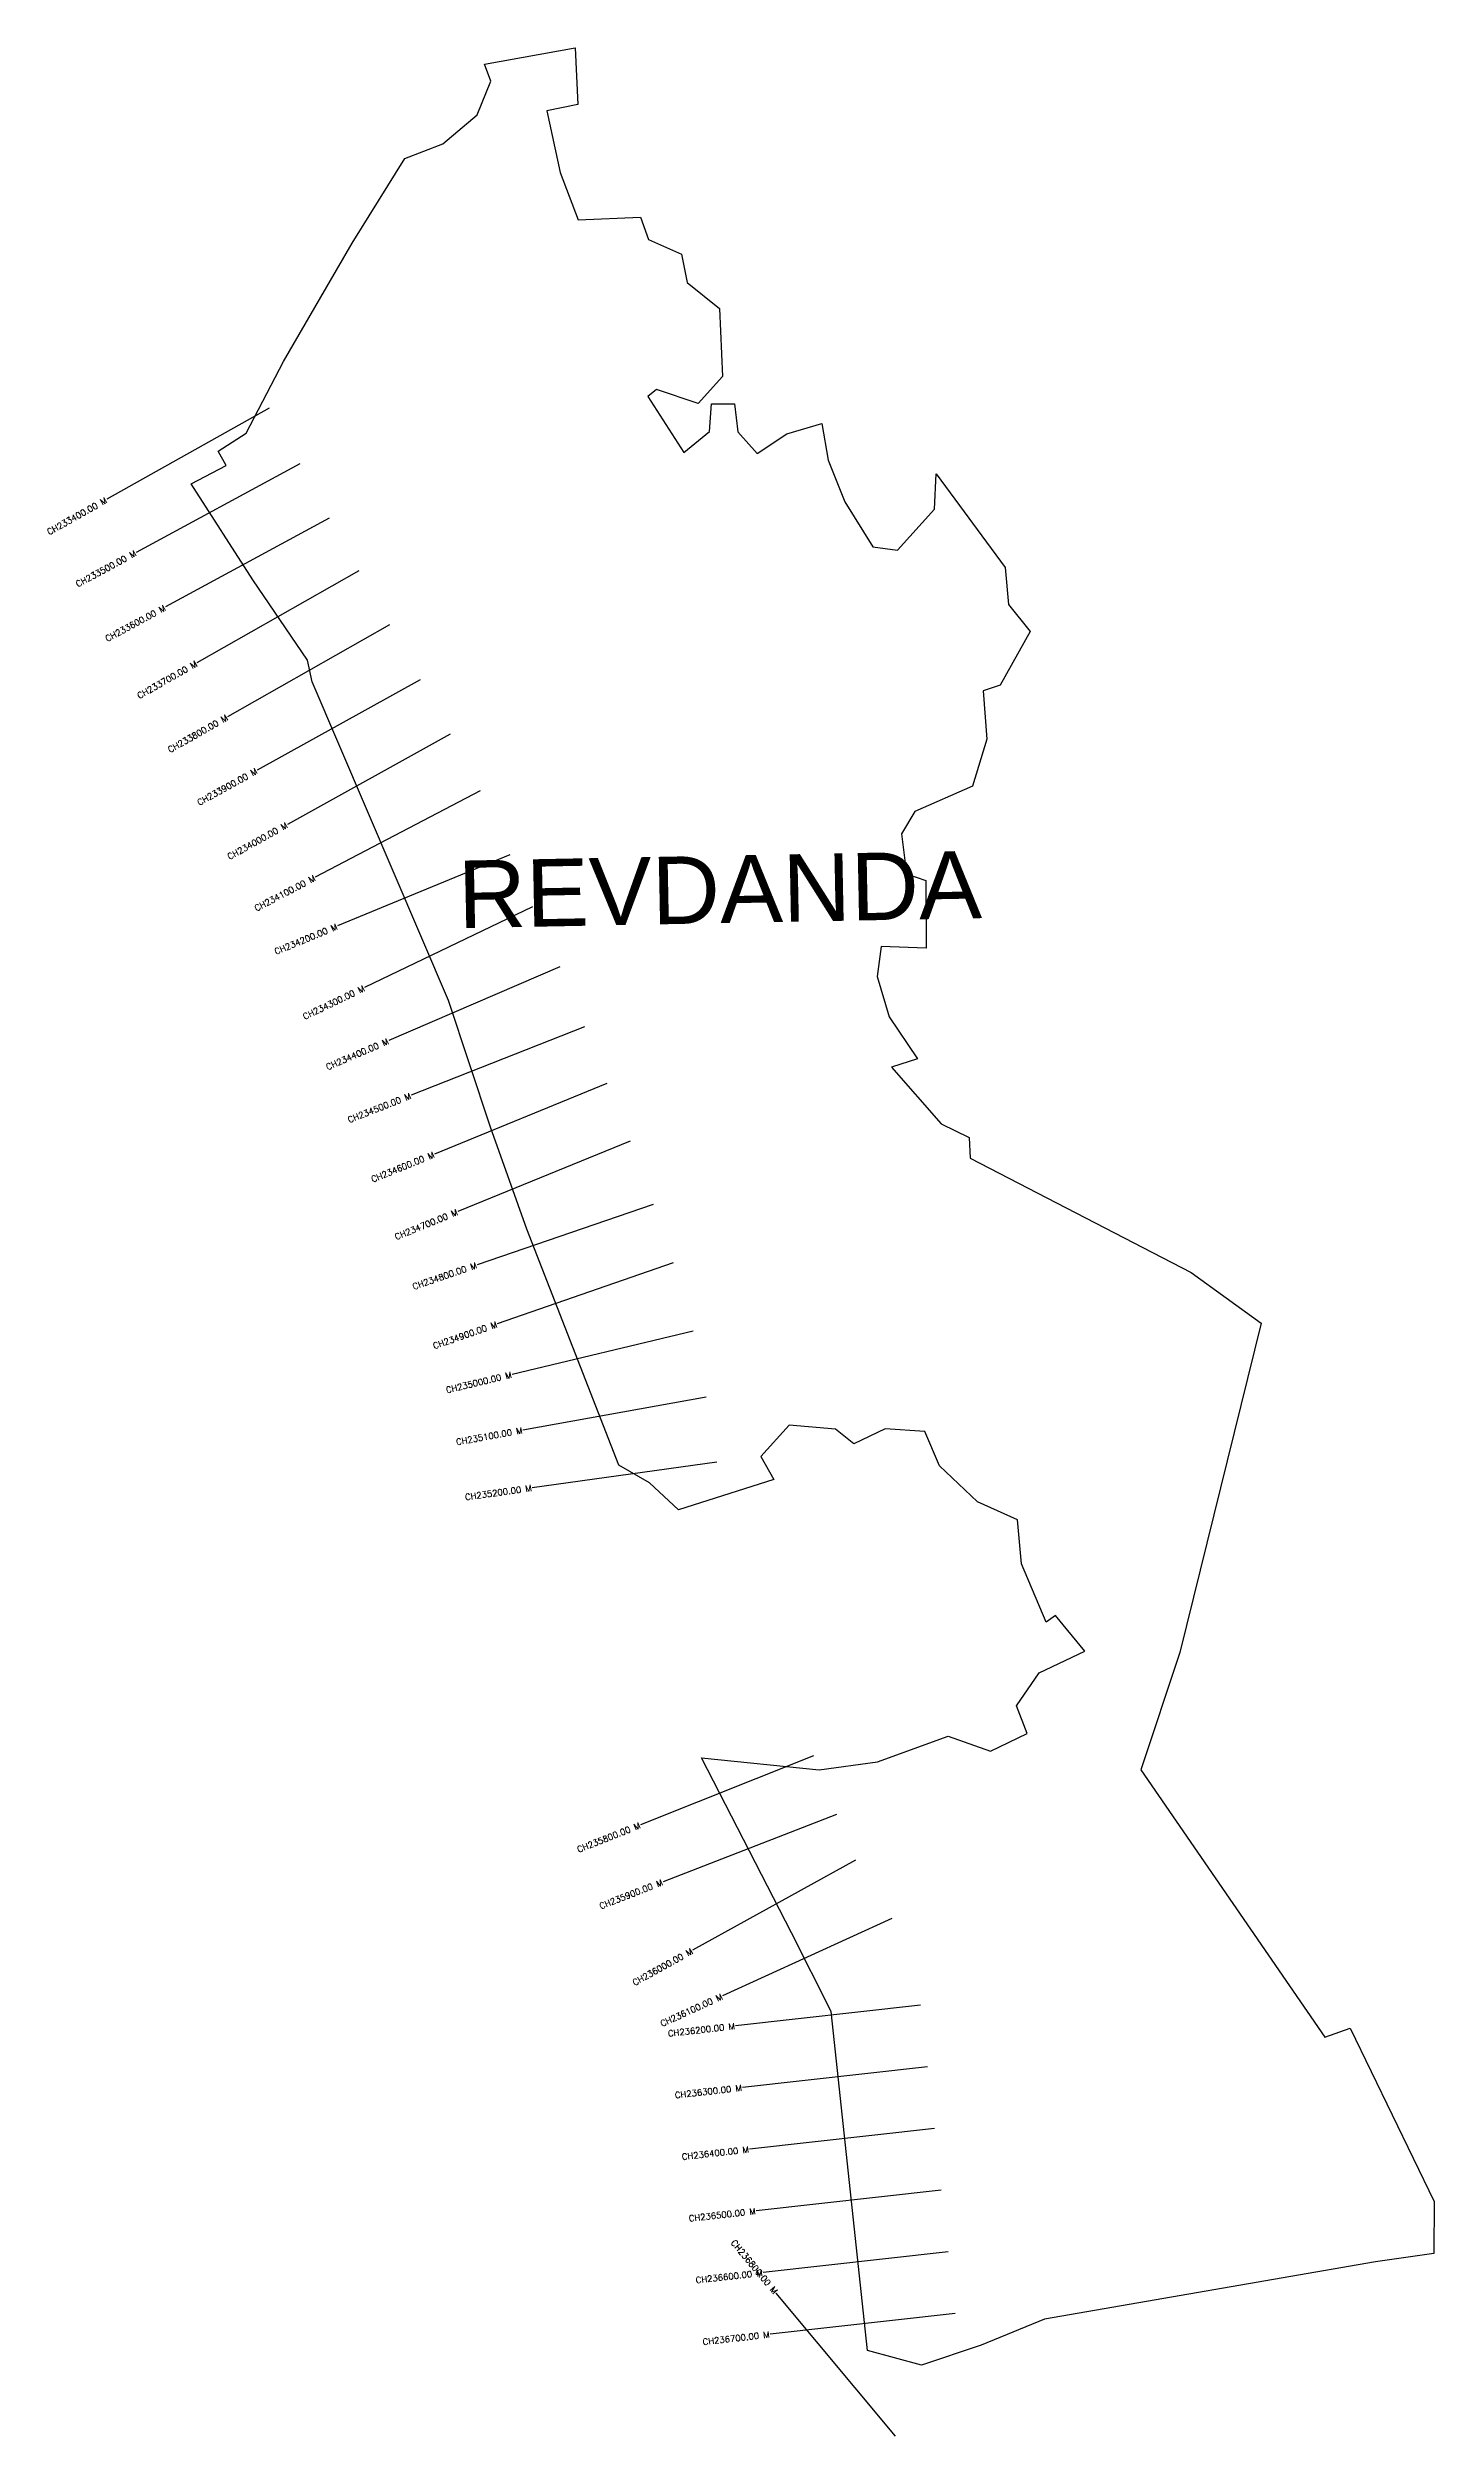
# Model space of a CAD drawing. Header units: metres. Extents: x 279973 to 282207, y 2050633 to 2054482.
import ezdxf
from ezdxf.enums import TextEntityAlignment as Align

# ---------------------------------------------------------------- set-up
doc = ezdxf.new("R2010")
doc.units = ezdxf.units.M
doc.header["$MEASUREMENT"] = 0
for name, color, linetype in [('CS', 134, 'Continuous'), ('CSMark', 6, 'Continuous'), ('village', 3, 'Continuous'), ('VILLAGE NAME', 250, 'Continuous')]:
    doc.layers.add(name, color=color, linetype=linetype)
doc.styles.get("Standard").update_dxf_attribs({"font": 'simplex.shx'})

msp = doc.modelspace()

# ---------------------------------------------------------------- linework, layer by layer
at = {"color": 6, "flags": 128}
msp.add_lwpolyline([(280687, 2054428), (280677.1, 2054455.5)], dxfattribs=at)
at = {"layer": 'CS'}
for p, q in [((280329.9, 2053901.1), (280068.3, 2053754.2)), ((280379.2, 2053811.5), (280115.4, 2053668.6)), ((280426.8, 2053723.6), (280163, 2053580.7)), ((280474.2, 2053639.1), (280213.4, 2053490.7)), ((280523.6, 2053552.1), (280262.9, 2053403.8)), ((280573, 2053463.4), (280310.7, 2053317.8)), ((280621.5, 2053375.9), (280359.2, 2053230.4)), ((280670, 2053284.3), (280404.2, 2053145.2)), ((280717.5, 2053181.2), (280440.2, 2053066.7)), ((280754, 2053097.3), (280483.6, 2052967.3)), ((280798, 2053000.7), (280522.5, 2052882)), ((280837.9, 2052903.9), (280558.8, 2052793.9)), ((280874, 2052812.7), (280596.3, 2052699.1)), ((280911.8, 2052720.1), (280634.1, 2052606.6)), ((280948.6, 2052617.8), (280664.8, 2052520.6)), ((280980.9, 2052523.9), (280697.5, 2052425.5)), ((281013.2, 2052413.7), (280721.4, 2052344)), ((281034.2, 2052307.2), (280738.8, 2052254.3)), ((281051, 2052202.7), (280753.9, 2052161.3)), ((281207.1, 2051729.3), (280928.4, 2051618.3)), ((281244.2, 2051635), (280964.6, 2051526.5)), ((281274.7, 2051561.5), (281012.3, 2051416.1)), ((281333.4, 2051467.5), (281060.6, 2051342.7)), ((281379.4, 2051327.8), (281081.3, 2051294.2)), ((281390.6, 2051228.4), (281092.5, 2051194.8)), ((281401.8, 2051129.1), (281103.7, 2051095.5)), ((281413, 2051029.7), (281114.9, 2050996.1)), ((281424.2, 2050930.3), (281126.1, 2050896.7)), ((281339, 2050633.1), (281147, 2050863.6)), ((281435.4, 2050831), (281137.3, 2050797.4))]:
    msp.add_line(p, q, dxfattribs=at)
at = {"layer": 'village', "color": 6}
msp.add_lwpolyline([(280677.1, 2054455.5), (280822.7, 2054481.8), (280827, 2054390.5), (280777.2, 2054380.2), (280798.7, 2054280.6), (280828, 2054204.4), (280928.5, 2054208.6), (280941, 2054172.6), (280994.4, 2054149), (281003.6, 2054103.6), (281055.8, 2054061.5), (281060.3, 2053952.1), (281021.4, 2053908.8), (280954.2, 2053931.1), (280940.2, 2053919.8), (280998.3, 2053829.4), (281039.7, 2053863.3), (281042.8, 2053908), (281079.6, 2053908.1), (281085, 2053862.8), (281116.5, 2053828), (281164.2, 2053859.6), (281220.6, 2053876.3), (281230.8, 2053817.4), (281257.3, 2053750.3), (281302.8, 2053677.8), (281342.2, 2053672.4), (281401.8, 2053738.5), (281404.5, 2053795.3), (281515.7, 2053644.4), (281521.2, 2053584.6), (281556.1, 2053541.4), (281508.1, 2053454.9), (281480.2, 2053445.3), (281486.6, 2053367.6), (281463.5, 2053291.8), (281370.4, 2053251.1), (281348.6, 2053215.4), (281357, 2053150.6), (281388.2, 2053140.1), (281388.4, 2053030.9), (281316, 2053033.5), (281309.5, 2052985.4), (281328.8, 2052920.3), (281374.5, 2052852.8), (281332.7, 2052839), (281412.6, 2052747.8), (281457.7, 2052725.7), (281459.7, 2052692.3), (281815.6, 2052508.4), (281928.6, 2052426.8), (281797.4, 2051896.2), (281734.3, 2051706.7), (282031.2, 2051276.3), (282071.7, 2051290.4), (282207.4, 2051011.1), (282206.6, 2050927.5), (282112.6, 2050914.2), (281579.4, 2050821.9), (281477.5, 2050779.8), (281381, 2050747.5), (281294.2, 2050771), (281235.5, 2051317.6), (281171.4, 2051444.3), (281026.5, 2051726.5), (281216.4, 2051706.7), (281310, 2051719.8), (281423.8, 2051761.3), (281492.4, 2051736.8), (281551.4, 2051765.5), (281534.4, 2051810.1), (281570.7, 2051863.1), (281644.3, 2051898), (281596.9, 2051955.5), (281581.8, 2051945.1), (281542.5, 2052039), (281535.6, 2052109.8), (281471.6, 2052138.8), (281410.3, 2052196.9), (281386.5, 2052252.2), (281322.4, 2052256.6), (281271.8, 2052232.1), (281242.3, 2052255.8), (281167.8, 2052262.1), (281122.3, 2052211.6), (281142.9, 2052174.5), (280989.3, 2052125.6), (280942.9, 2052169.2), (280893.2, 2052197.7), (280745.2, 2052578.3), (280686.5, 2052742.3), (280619, 2052946.6), (280399.1, 2053460.2), (280391.4, 2053495), (280303.3, 2053624.4), (280204.3, 2053779.3), (280260.6, 2053808.4), (280247.7, 2053831.6), (280292.6, 2053860.8), (280352.7, 2053976.2), (280463.7, 2054166.9), (280548.3, 2054303.3), (280609.9, 2054327), (280665.3, 2054373.5), (280687, 2054428)], dxfattribs=at)

# ---------------------------------------------------------------- texts
at = {"layer": 'CSMark'}
for s, rotation, p in [('CH233400.00 M', 29.321, (280067.5, 2053753.7)), ('CH233500.00 M', 28.4346, (280114.5, 2053668.2)), ('CH233600.00 M', 28.4346, (280162.1, 2053580.2)), ('CH233700.00 M', 29.6349, (280212.6, 2053490.2)), ('CH233800.00 M', 29.6349, (280262, 2053403.3)), ('CH233900.00 M', 29.0312, (280309.8, 2053317.3)), ('CH234000.00 M', 29.0312, (280358.4, 2053229.9)), ('CH234100.00 M', 27.6174, (280403.3, 2053144.7)), ('CH234200.00 M', 22.4509, (280439.3, 2053066.3)), ('CH234300.00 M', 25.6848, (280482.7, 2052966.9)), ('CH234400.00 M', 23.2979, (280521.6, 2052881.6)), ('CH234500.00 M', 21.5245, (280557.9, 2052793.5)), ('CH234600.00 M', 22.237, (280595.3, 2052698.8)), ('CH234700.00 M', 22.237, (280633.2, 2052606.2)), ('CH234800.00 M', 18.9081, (280663.8, 2052520.3)), ('CH234900.00 M', 19.1612, (280696.6, 2052425.1)), ('CH235000.00 M', 13.4337, (280720.4, 2052343.8)), ('CH235100.00 M', 10.1501, (280737.9, 2052254.1)), ('CH235200.00 M', 7.933, (280752.9, 2052161.2)), ('CH235800.00 M', 21.7121, (280927.5, 2051618)), ('CH235900.00 M', 21.2164, (280963.6, 2051526.1)), ('CH236000.00 M', 28.9791, (281011.4, 2051415.7)), ('CH236100.00 M', 24.5743, (281059.7, 2051342.3)), ('CH236200.00 M', 6.431, (281080.3, 2051294.1)), ('CH236300.00 M', 6.431, (281091.5, 2051194.7)), ('CH236400.00 M', 6.431, (281102.7, 2051095.4)), ('CH236500.00 M', 6.431, (281113.9, 2050996)), ('CH236800.00 M', 309.7924, (281146.4, 2050864.4)), ('CH236600.00 M', 6.431, (281125.1, 2050896.6)), ('CH236700.00 M', 6.431, (281136.3, 2050797.2))]:
    msp.add_text(s, height=10, rotation=rotation, dxfattribs=at).set_placement(p, align=Align.MIDDLE_RIGHT)
at = {"layer": 'VILLAGE NAME', "insert": (280633, 2053171.8), "char_height": 108.748, "attachment_point": 1, "rotation": 1.1028}
msp.add_mtext_dynamic_manual_height_columns('{\\fArial|b0|i0|c0|p34;REVDANDA}', width=726.929, gutter_width=543.7, heights=[0], dxfattribs=at)

doc.saveas('drawing.dxf')
